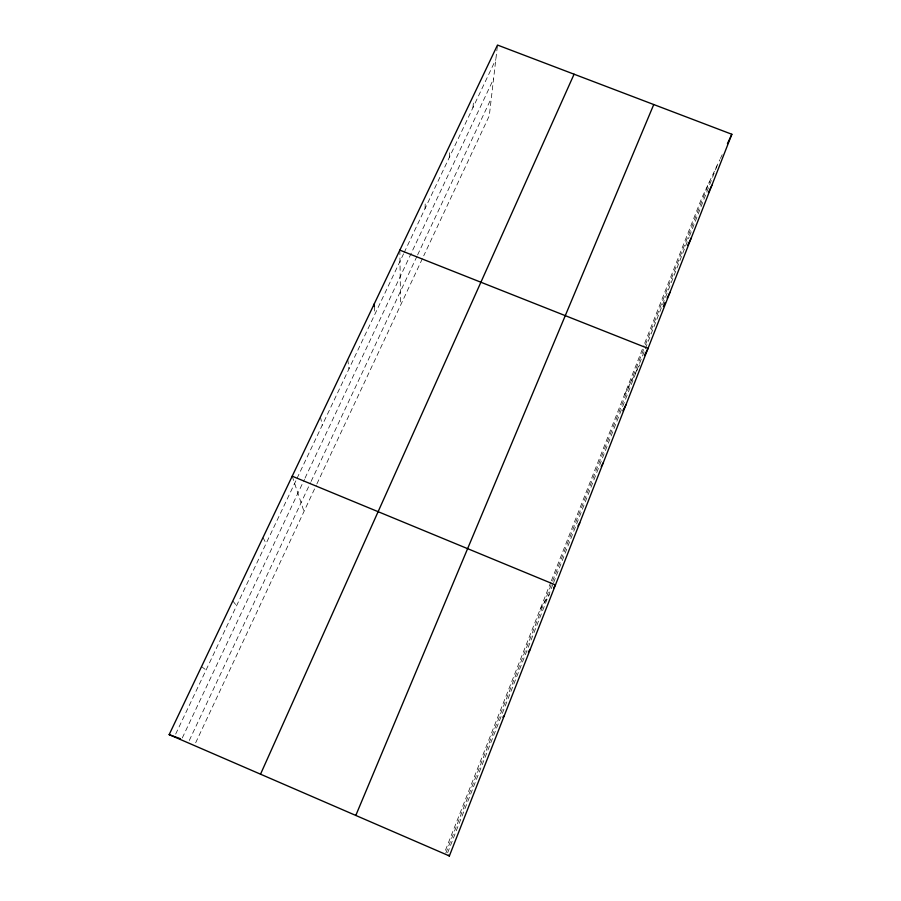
<?xml version="1.0" encoding="UTF-8"?>
<svg xmlns="http://www.w3.org/2000/svg" width="901" height="901" viewBox="0 0 901 901"><rect width="100%" height="100%" fill="white"/><g stroke="black" fill="none" stroke-linecap="round" stroke-linejoin="round"><path stroke-width="0.68" stroke-dasharray="4.5 3.38" d="M425.069 208.514L425.261 201.79M449.385 157.281L449.869 149.543M472.957 107.602L473.588 100.777M497.341 46.356L489.288 115.801L423.718 255.828M550.86 582.057L444.745 852.098L445.882 853.044L552.11 582.463M551.378 580.751L643.674 345.86M644.688 343.292L701.89 197.736L719.843 159.714M552.628 581.145L644.936 345.995M645.443 344.723L709.357 181.901M447.639 852.785L553.079 583.916M553.586 582.632L636.196 371.978M636.703 370.694L689.006 237.301M689.524 236.006L717.466 164.725M195.675 742.773L316.307 485.177M316.893 483.927L422.524 258.362M189.289 740.476L310.518 482.666M311.104 481.416L417.017 256.188M417.613 254.927L491.338 98.141M182.306 737.93L304.437 479.366M305.034 478.104L493.557 78.984M720.44 158.452L722.219 154.69M175.684 734.056L296.418 479.625M297.015 478.363L403.58 253.812M404.177 252.55L495.832 59.398M624.494 394.672L639.665 364.86M540.093 609.459L549.452 594.514M201.531 666.616L206.07 670.017M232.807 600.944L236.58 605.709M263.002 537.514L266.088 543.551M292.206 476.19L303.997 511.475M320.441 416.893L322.231 425.227M347.763 359.51L348.98 368.869M374.388 306.531L374.884 314.28M399.841 250.129L400.585 305.225"/><path stroke-width="1.35" d="M663.339 306.531L664.848 302.691M449.374 855.95L731.849 134.272L497.498 45.05L169.151 734.63L449.374 855.95L448.416 855.162M355.794 815.439L653.754 104.539M260.524 774.196L574.083 74.209M727.434 143.642L731.849 134.272M708.4 192.566L711.88 185.302M687.609 245.466L691.27 237.954M667.134 298.073L670.006 292.296M644.429 355.501L648.033 348.417L399.841 250.129M622.85 410.721L626.015 404.684M601.249 466.493L603.265 462.799M577.958 525.97L579.76 522.85M553.563 587.959L555.455 584.94L292.206 476.19M528.313 651.975L530.306 649.182M502.859 717.23L504.278 715.687M169.151 734.63L180.504 738.752M374.219 303.952L374.388 306.531"/></g></svg>
